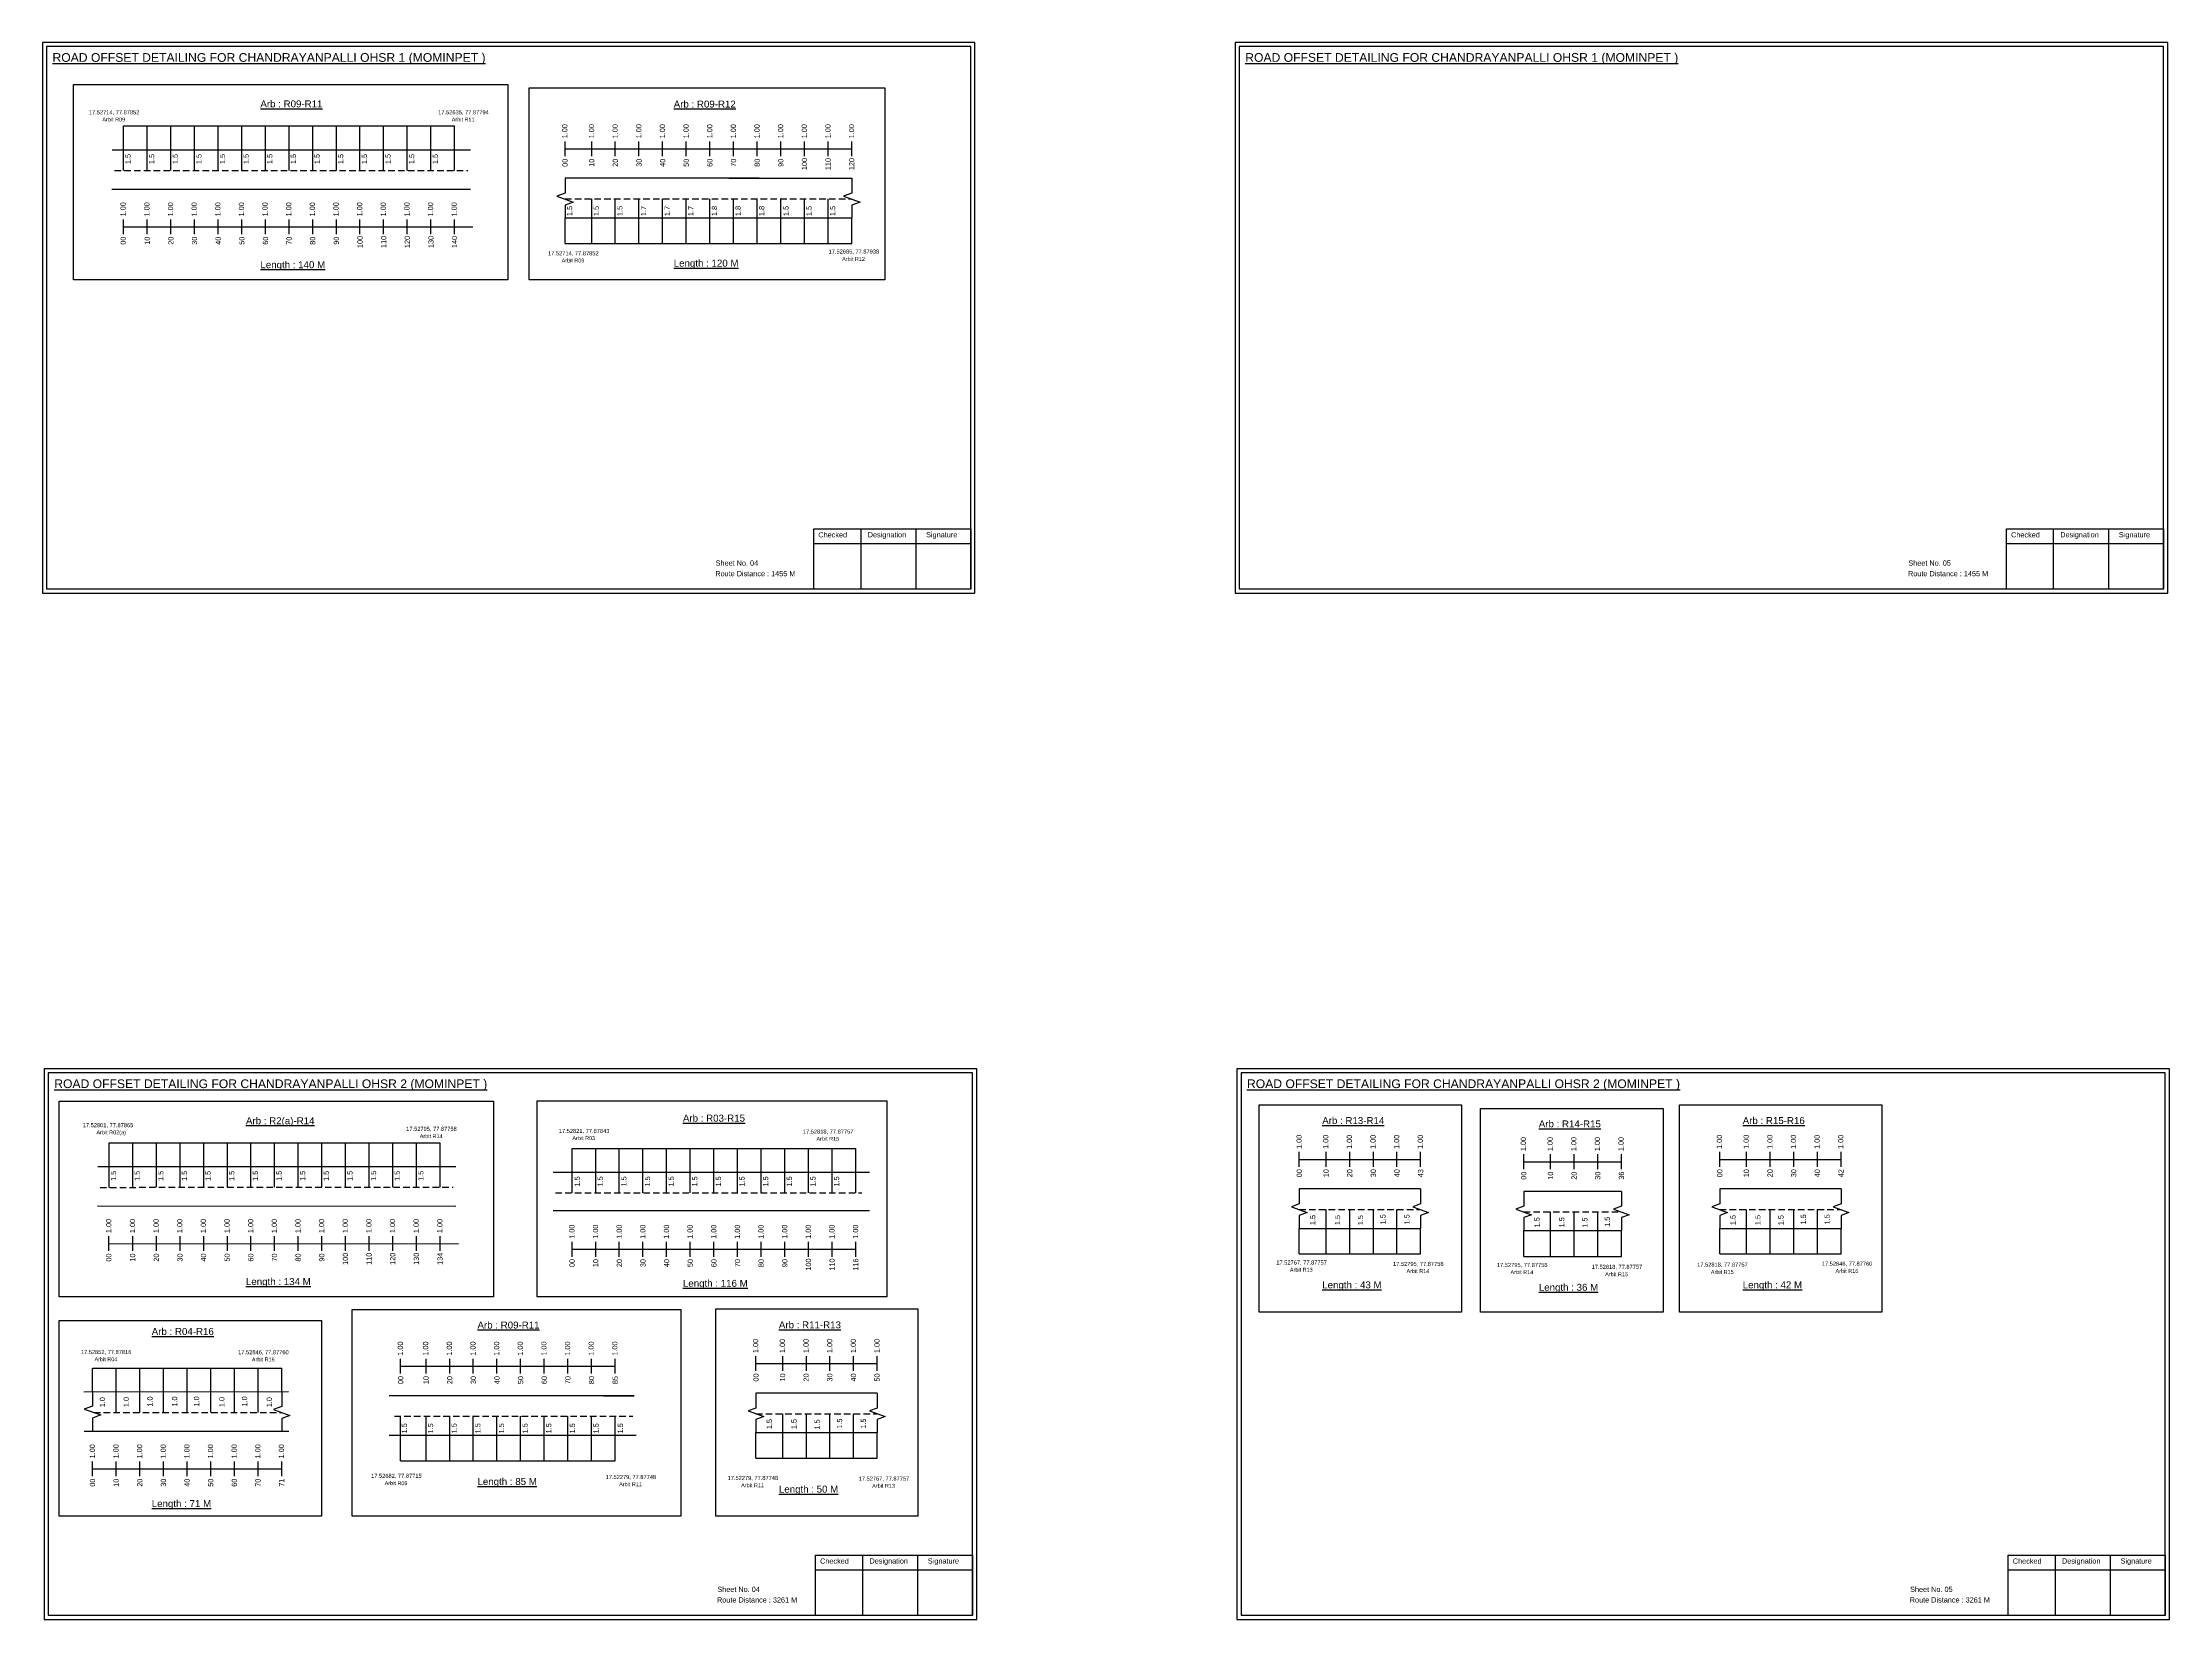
# Model space of a CAD drawing. Header units: inches. Extents: x -117 to 51867, y -12715 to 3423.
# Drawn here: x 8688 to 9912, y -2961 to -2054 of the extents above; entities that cross this region are included whole.
import ezdxf

# ---------------------------------------------------------------- set-up
doc = ezdxf.new("R2010")
doc.units = ezdxf.units.IN
doc.header["$MEASUREMENT"] = 0
doc.linetypes.add('DASHED2', pattern=[0.375, 0.25, -0.125])
doc.layers.add('PDF_Geometry', color=7, linetype='Continuous')
doc.layers.add('PDF_Text', color=5, linetype='Continuous')
doc.styles.add('PDF Arial', font='arial.ttf')
doc.styles.get("Standard").update_dxf_attribs({"font": 'arial.ttf'})

msp = doc.modelspace()

# ---------------------------------------------------------------- linework, layer by layer
at = {"color": 5}
for p, q in [((8734.5, -2101.9), (8924.9, -2101.9)), ((8988.5, -2169.5), (9153.4, -2169.5)), ((8726.2, -2686.8), (8916.6, -2686.8)), ((8992.5, -2690.1), (9155.7, -2690.1)), ((9410.9, -2750.7), (9480.7, -2750.7)), ((9540, -2752.1), (9596.2, -2752.1)), ((9652.8, -2750.7), (9722.6, -2750.7)), ((8716.7, -2816.4), (8825.5, -2816.4)), ((8893.9, -2869.7), (9017.3, -2869.7)), ((9098.3, -2868.2), (9168.1, -2868.2))]:
    msp.add_line(p, q, dxfattribs=at)
for p, q in [((8734.5, -2127.5), (8734.5, -2101.9)), ((8748.1, -2127.5), (8748.1, -2101.9)), ((8761.7, -2127.5), (8761.7, -2101.9)), ((8775.3, -2127.5), (8775.3, -2101.9)), ((8788.9, -2127.5), (8788.9, -2101.9)), ((8802.5, -2127.5), (8802.5, -2101.9)), ((8816.1, -2127.5), (8816.1, -2101.9)), ((8829.7, -2127.5), (8829.7, -2101.9)), ((8843.3, -2127.5), (8843.3, -2101.9)), ((8856.9, -2127.5), (8856.9, -2101.9)), ((8870.5, -2127.5), (8870.5, -2101.9)), ((8884.1, -2127.5), (8884.1, -2101.9)), ((8897.7, -2127.5), (8897.7, -2101.9)), ((8911.3, -2127.5), (8911.3, -2101.9)), ((8924.9, -2127.5), (8924.9, -2101.9)), ((8727.9, -2115.6), (8934, -2115.6)), ((8727.8, -2138.2), (8934, -2138.3)), ((9100.2, -2132), (8988.5, -2132)), ((9082.8, -2132), (9153.4, -2132)), ((9003.8, -2169.5), (9003.8, -2143.9)), ((9017.4, -2169.5), (9017.4, -2143.9)), ((9031, -2169.5), (9031, -2143.9)), ((9044.6, -2169.5), (9044.6, -2143.9)), ((9058.2, -2169.5), (9058.2, -2143.9)), ((9071.8, -2169.5), (9071.8, -2143.9)), ((9085.4, -2169.5), (9085.4, -2143.9)), ((9099, -2169.5), (9099, -2143.9)), ((9112.6, -2169.5), (9112.6, -2143.9)), ((9126.2, -2169.5), (9126.2, -2143.9)), ((9139.8, -2169.5), (9139.8, -2143.9)), ((8988.5, -2154.7), (9153.4, -2154.7)), ((8988.5, -2169.5), (8988.5, -2154.7)), ((9153.4, -2169.5), (9153.4, -2154.7)), ((8726.2, -2712.4), (8726.2, -2686.8)), ((8739.8, -2712.3), (8739.8, -2686.8)), ((8753.4, -2712.3), (8753.4, -2686.8)), ((8767, -2712.3), (8767, -2686.8)), ((8780.6, -2712.3), (8780.6, -2686.8)), ((8794.2, -2712.3), (8794.2, -2686.8)), ((8807.8, -2712.3), (8807.8, -2686.8)), ((8821.4, -2712.3), (8821.4, -2686.8)), ((8835, -2712.3), (8835, -2686.8)), ((8848.6, -2712.3), (8848.6, -2686.8)), ((8862.2, -2712.3), (8862.2, -2686.8)), ((8875.8, -2712.3), (8875.8, -2686.8)), ((8889.4, -2712.3), (8889.4, -2686.8)), ((8903, -2712.3), (8903, -2686.8)), ((8916.6, -2712.3), (8916.6, -2686.8)), ((8992.5, -2715.6), (8992.5, -2690.1)), ((9006.1, -2715.6), (9006.1, -2690.1)), ((9019.7, -2715.6), (9019.7, -2690.1)), ((9033.3, -2715.6), (9033.3, -2690.1)), ((9046.9, -2715.6), (9046.9, -2690.1)), ((9060.5, -2715.6), (9060.5, -2690.1)), ((9074.1, -2715.6), (9074.1, -2690.1)), ((9087.7, -2715.6), (9087.7, -2690.1)), ((9101.3, -2715.6), (9101.3, -2690.1)), ((9114.9, -2715.6), (9114.9, -2690.1)), ((9128.5, -2715.6), (9128.5, -2690.1)), ((9142.1, -2715.6), (9142.1, -2690.1)), ((9155.7, -2715.6), (9155.7, -2690.1)), ((8719.6, -2700.5), (8925.7, -2700.5)), ((8981.7, -2703.7), (9163.6, -2703.7)), ((9480.7, -2713.3), (9410.9, -2713.3)), ((9596.2, -2714.7), (9540, -2714.7)), ((9722.6, -2713.3), (9652.8, -2713.3)), ((8719.5, -2723.1), (8925.7, -2723.2)), ((9163.6, -2725.9), (8981.7, -2725.9)), ((9426.3, -2750.7), (9426.3, -2725.2)), ((9439.9, -2750.7), (9439.9, -2725.2)), ((9453.5, -2750.7), (9453.5, -2725.2)), ((9467.1, -2750.7), (9467.1, -2725.2)), ((9555.4, -2752.1), (9555.4, -2726.5)), ((9569, -2752.1), (9569, -2726.5)), ((9582.6, -2752.1), (9582.6, -2726.5)), ((9668.2, -2750.7), (9668.2, -2725.2)), ((9681.8, -2750.7), (9681.8, -2725.2)), ((9695.4, -2750.7), (9695.4, -2725.2)), ((9709, -2750.7), (9709, -2725.2)), ((9410.9, -2736), (9480.7, -2736)), ((9410.9, -2750.7), (9410.9, -2736)), ((9480.7, -2750.7), (9480.7, -2736)), ((9540, -2737.3), (9596.2, -2737.3)), ((9540, -2752.1), (9540, -2737.3)), ((9596.2, -2752.1), (9596.2, -2737.3)), ((9652.8, -2736), (9722.6, -2736)), ((9652.8, -2750.7), (9652.8, -2736)), ((9722.6, -2750.7), (9722.6, -2736)), ((8716.7, -2830), (8716.7, -2816.4)), ((8730.3, -2841.9), (8730.3, -2816.4)), ((8743.9, -2841.9), (8743.9, -2816.4)), ((8757.5, -2841.9), (8757.5, -2816.4)), ((8771.1, -2841.9), (8771.1, -2816.4)), ((8784.7, -2841.9), (8784.7, -2816.4)), ((8798.3, -2841.9), (8798.3, -2816.4)), ((8811.9, -2841.9), (8811.9, -2816.4)), ((8825.5, -2830), (8825.5, -2816.4)), ((8711.7, -2830), (8829.3, -2829.9)), ((9028.2, -2832.3), (8887.3, -2832.3)), ((9010.6, -2832.3), (9028.2, -2832.3)), ((9168.1, -2830.8), (9098.3, -2830.8)), ((8893.9, -2869.7), (8893.9, -2844.1)), ((8908.5, -2869.7), (8908.5, -2844.1)), ((8922.1, -2869.7), (8922.1, -2844.1)), ((8935.7, -2869.7), (8935.7, -2844.1)), ((8949.3, -2869.7), (8949.3, -2844.1)), ((8962.9, -2869.7), (8962.9, -2844.1)), ((8976.5, -2869.7), (8976.5, -2844.1)), ((8990.1, -2869.7), (8990.1, -2844.1)), ((9003.7, -2869.7), (9003.7, -2844.1)), ((9017.3, -2869.7), (9017.3, -2844.1)), ((9113.7, -2868.2), (9113.7, -2842.6)), ((9127.3, -2868.2), (9127.3, -2842.6)), ((9140.9, -2868.2), (9140.9, -2842.6)), ((9154.5, -2868.2), (9154.5, -2842.6)), ((8711.8, -2852.7), (8829.6, -2852.7)), ((8887.3, -2854.9), (8919.5, -2854.9)), ((8919.5, -2854.9), (9029.3, -2854.9)), ((9098.3, -2853.4), (9168.1, -2853.4)), ((9098.3, -2868.2), (9098.3, -2853.4)), ((9168.1, -2868.2), (9168.1, -2853.4))]:
    msp.add_line(p, q)
at = {"color": 217, "true_color": 0x93278f}
for p, q in [((8988.5, -2119.3), (8988.5, -2110.8)), ((8988.5, -2115.1), (9153.4, -2115.1)), ((9003.8, -2119.3), (9003.8, -2110.8)), ((9017.4, -2119.3), (9017.4, -2110.8)), ((9031, -2119.3), (9031, -2110.8)), ((9044.6, -2119.3), (9044.6, -2110.8)), ((9058.2, -2119.3), (9058.2, -2110.8)), ((9071.8, -2119.3), (9071.8, -2110.8)), ((9085.4, -2119.3), (9085.4, -2110.8)), ((9099, -2119.3), (9099, -2110.8)), ((9112.6, -2119.3), (9112.6, -2110.8)), ((9126.2, -2119.3), (9126.2, -2110.8)), ((9139.8, -2119.3), (9139.8, -2110.8)), ((9153.4, -2119.3), (9153.4, -2110.8)), ((8734.4, -2164.2), (8734.4, -2155.6)), ((8734.4, -2159.9), (8935.4, -2159.9)), ((8748.1, -2164.2), (8748.1, -2155.6)), ((8761.7, -2164.2), (8761.7, -2155.6)), ((8775.3, -2164.2), (8775.3, -2155.6)), ((8788.9, -2164.2), (8788.9, -2155.6)), ((8802.5, -2164.2), (8802.5, -2155.6)), ((8816.1, -2164.2), (8816.1, -2155.6)), ((8829.7, -2164.2), (8829.7, -2155.6)), ((8843.3, -2164.2), (8843.3, -2155.6)), ((8856.9, -2164.2), (8856.9, -2155.6)), ((8870.5, -2164.2), (8870.5, -2155.6)), ((8884.1, -2164.2), (8884.1, -2155.6)), ((8897.7, -2164.2), (8897.7, -2155.6)), ((8911.3, -2164.2), (8911.3, -2155.6)), ((8924.9, -2164.2), (8924.9, -2155.6)), ((9410.9, -2700.6), (9410.9, -2692)), ((9410.9, -2696.3), (9480.7, -2696.3)), ((9426.3, -2700.6), (9426.3, -2692)), ((9439.9, -2700.6), (9439.9, -2692)), ((9453.5, -2700.6), (9453.5, -2692)), ((9467.1, -2700.6), (9467.1, -2692)), ((9480.7, -2700.6), (9480.7, -2692)), ((9540, -2701.9), (9540, -2693.4)), ((9540, -2697.7), (9596.2, -2697.7)), ((9555.4, -2701.9), (9555.4, -2693.4)), ((9569, -2701.9), (9569, -2693.4)), ((9582.6, -2701.9), (9582.6, -2693.4)), ((9596.2, -2701.9), (9596.2, -2693.4)), ((9652.8, -2700.6), (9652.8, -2692)), ((9652.8, -2696.3), (9722.6, -2696.3)), ((9668.2, -2700.6), (9668.2, -2692)), ((9681.8, -2700.6), (9681.8, -2692)), ((9695.4, -2700.6), (9695.4, -2692)), ((9709, -2700.6), (9709, -2692)), ((9722.6, -2700.6), (9722.6, -2692)), ((8726.1, -2749), (8726.1, -2740.5)), ((8739.8, -2749), (8739.8, -2740.5)), ((8753.4, -2749), (8753.4, -2740.5)), ((8767, -2749), (8767, -2740.5)), ((8780.6, -2749), (8780.6, -2740.5)), ((8794.2, -2749), (8794.2, -2740.5)), ((8807.8, -2749), (8807.8, -2740.5)), ((8821.4, -2749), (8821.4, -2740.5)), ((8835, -2749), (8835, -2740.5)), ((8848.6, -2749), (8848.6, -2740.5)), ((8862.2, -2749), (8862.2, -2740.5)), ((8875.8, -2749), (8875.8, -2740.5)), ((8889.4, -2749), (8889.4, -2740.5)), ((8903, -2749), (8903, -2740.5)), ((8916.6, -2749), (8916.6, -2740.5)), ((8726.1, -2744.8), (8927.1, -2744.7)), ((8992.5, -2752.3), (8992.5, -2743.7)), ((8992.5, -2748), (9155.7, -2748)), ((9006.1, -2752.3), (9006.1, -2743.7)), ((9019.7, -2752.3), (9019.7, -2743.7)), ((9033.3, -2752.3), (9033.3, -2743.7)), ((9046.9, -2752.3), (9046.9, -2743.7)), ((9060.5, -2752.3), (9060.5, -2743.7)), ((9074.1, -2752.3), (9074.1, -2743.7)), ((9087.7, -2752.3), (9087.7, -2743.7)), ((9101.3, -2752.3), (9101.3, -2743.7)), ((9114.9, -2752.3), (9114.9, -2743.7)), ((9128.5, -2752.3), (9128.5, -2743.7)), ((9142.1, -2752.3), (9142.1, -2743.7)), ((9155.7, -2752.3), (9155.7, -2743.7)), ((8893.9, -2819.5), (8893.9, -2811)), ((8908.5, -2819.5), (8908.5, -2811)), ((8922.1, -2819.5), (8922.1, -2811)), ((8935.7, -2819.5), (8935.7, -2811)), ((8949.3, -2819.5), (8949.3, -2811)), ((8962.9, -2819.5), (8962.9, -2811)), ((8976.5, -2819.5), (8976.5, -2811)), ((8990.1, -2819.5), (8990.1, -2811)), ((9003.7, -2819.5), (9003.7, -2811)), ((9017.3, -2819.5), (9017.3, -2811)), ((9098.3, -2818), (9098.3, -2809.5)), ((9098.3, -2813.8), (9168.1, -2813.8)), ((9113.7, -2818), (9113.7, -2809.5)), ((9127.3, -2818), (9127.3, -2809.5)), ((9140.9, -2818), (9140.9, -2809.5)), ((9154.5, -2818), (9154.5, -2809.5)), ((9168.1, -2818), (9168.1, -2809.5)), ((8893.9, -2815.3), (9017.3, -2815.2)), ((8716.7, -2878.6), (8716.7, -2870)), ((8716.7, -2874.3), (8825.5, -2874.3)), ((8730.3, -2878.6), (8730.3, -2870)), ((8743.9, -2878.6), (8743.9, -2870)), ((8757.5, -2878.6), (8757.5, -2870)), ((8771.1, -2878.6), (8771.1, -2870)), ((8784.7, -2878.6), (8784.7, -2870)), ((8798.3, -2878.6), (8798.3, -2870)), ((8811.9, -2878.6), (8811.9, -2870)), ((8825.5, -2878.6), (8825.5, -2870))]:
    msp.add_line(p, q, dxfattribs=at)
at = {"linetype": 'DASHED2', "ltscale": 15}
for p, q in [((8729.3, -2127.5), (8932.5, -2127.5)), ((8988.5, -2143.9), (9153.4, -2143.9)), ((8721, -2712.4), (8924.2, -2712.3)), ((8982.9, -2715.6), (9159.3, -2715.6)), ((9410.9, -2725.2), (9480.7, -2725.2)), ((9540, -2726.5), (9596.2, -2726.5)), ((9652.8, -2725.2), (9722.6, -2725.2)), ((8717.4, -2841.9), (8825.5, -2841.9)), ((8890.3, -2844.1), (9027.4, -2844.1)), ((9098.3, -2842.6), (9168.1, -2842.6))]:
    msp.add_line(p, q, dxfattribs=at)
for points in [[(8705.7, -2078), (8955.6, -2078), (8955.6, -2190.4), (8705.7, -2190.4)], [(8967.9, -2079.9), (9172.4, -2079.9), (9172.4, -2190.4), (8967.9, -2190.4)], [(8697.4, -2662.9), (8947.3, -2662.9), (8947.3, -2775.3), (8697.4, -2775.3)], [(8972.4, -2662.6), (9173.7, -2662.6), (9173.7, -2775.3), (8972.4, -2775.3)], [(9387.8, -2664.9), (9504.2, -2664.9), (9504.2, -2784.1), (9387.8, -2784.1)], [(9515.1, -2667.1), (9620.3, -2667.1), (9620.3, -2784.1), (9515.1, -2784.1)], [(9629.7, -2664.9), (9746, -2664.9), (9746, -2784.1), (9629.7, -2784.1)], [(8697.4, -2788.9), (8848.3, -2788.9), (8848.3, -2901.6), (8697.4, -2901.6)], [(8866.1, -2782.7), (9055, -2782.7), (9055, -2901.6), (8866.1, -2901.6)], [(9075.2, -2782.3), (9191.5, -2782.3), (9191.5, -2901.6), (9075.2, -2901.6)]]:
    msp.add_lwpolyline(points, close=True)
at = {"linetype": 'Continuous'}
for points in [[(8988.5, -2132), (8988.5, -2140.5), (8983.7, -2142.2), (8993.2, -2145.7), (8988.5, -2147.4), (8988.5, -2154.7)], [(9153.4, -2132), (9153.4, -2140.5), (9148.7, -2142.2), (9158.2, -2145.7), (9153.4, -2147.4), (9153.4, -2154.7)], [(9410.9, -2713.3), (9410.9, -2721.9), (9406.4, -2723.6), (9415.4, -2726.8), (9410.9, -2728.5), (9410.9, -2736)], [(9480.7, -2713.3), (9480.7, -2721.9), (9476.2, -2723.6), (9485.2, -2726.8), (9480.7, -2728.5), (9480.7, -2736)], [(9540, -2714.7), (9540, -2723.3), (9535.5, -2724.9), (9544.5, -2728.2), (9540, -2729.8), (9540, -2737.3)], [(9596.2, -2714.7), (9596.2, -2723.3), (9591.7, -2724.9), (9600.7, -2728.2), (9596.2, -2729.8), (9596.2, -2737.3)], [(9596.2, -2714.7), (9596.2, -2723.3), (9591.7, -2724.9), (9600.7, -2728.2), (9596.2, -2729.8), (9596.2, -2737.3)], [(9652.8, -2713.3), (9652.8, -2721.9), (9648.3, -2723.6), (9657.3, -2726.8), (9652.8, -2728.5), (9652.8, -2736)], [(9722.6, -2713.3), (9722.6, -2721.9), (9718.1, -2723.6), (9727.1, -2726.8), (9722.6, -2728.5), (9722.6, -2736)], [(8716.6, -2829.7), (8716.6, -2838.2), (8711.9, -2839.9), (8721.4, -2843.3), (8716.6, -2845.1), (8716.6, -2852.4)], [(8825.5, -2830), (8825.5, -2838.4), (8820.7, -2840.2), (8830.2, -2843.6), (8825.5, -2845.3), (8825.5, -2852.7)], [(9098.3, -2830.8), (9098.3, -2839.4), (9093.8, -2841), (9102.8, -2844.3), (9098.3, -2845.9), (9098.3, -2853.4)], [(9168.1, -2830.8), (9168.1, -2839.4), (9163.6, -2841), (9172.6, -2844.3), (9168.1, -2845.9), (9168.1, -2853.4)]]:
    msp.add_lwpolyline(points, dxfattribs=at)
at = {"layer": 'PDF_Geometry'}
for points in [[(8687.9, -2053.9), (8687.9, -2370.6), (9224.3, -2370.6), (9224.3, -2053.9)], [(9374.1, -2053.9), (9374.1, -2370.6), (9910.5, -2370.6), (9910.5, -2053.9)], [(8690.2, -2056.2), (8690.2, -2368.2), (9221.9, -2368.2), (9221.9, -2056.2)], [(9376.4, -2056.2), (9376.4, -2368.2), (9908.1, -2368.2), (9908.1, -2056.2)], [(8688.9, -2644.2), (8688.9, -2960.9), (9225.3, -2960.9), (9225.3, -2644.2)], [(8691.2, -2646.6), (8691.2, -2958.5), (9222.9, -2958.5), (9222.9, -2646.6)], [(9375, -2644.2), (9375, -2960.9), (9911.5, -2960.9), (9911.5, -2644.2)], [(9377.4, -2646.6), (9377.4, -2958.5), (9909.1, -2958.5), (9909.1, -2646.6)]]:
    msp.add_lwpolyline(points, close=True, dxfattribs=at)
at = {"layer": 'PDF_Geometry', "color": 242, "true_color": 0xcc1f26}
for points in [[(9221.9, -2368.3), (9131.6, -2368.3), (9131.6, -2333.7), (9221.9, -2333.7)], [(9908.1, -2368.3), (9817.8, -2368.3), (9817.8, -2333.7), (9908.1, -2333.7)], [(9222.9, -2958.6), (9132.6, -2958.6), (9132.6, -2924), (9222.9, -2924)], [(9909.1, -2958.6), (9818.8, -2958.6), (9818.8, -2924), (9909.1, -2924)]]:
    msp.add_lwpolyline(points, close=True, dxfattribs=at)
for points in [[(9158.6, -2333.7), (9158.6, -2368.3)], [(9190.3, -2333.7), (9190.3, -2368.3)], [(9844.7, -2333.7), (9844.7, -2368.3)], [(9876.5, -2333.7), (9876.5, -2368.3)], [(9131.6, -2342.1), (9221.9, -2342.1)], [(9817.8, -2342.1), (9908.1, -2342.1)], [(9159.6, -2924), (9159.6, -2958.6)], [(9191.3, -2924), (9191.3, -2958.6)], [(9845.7, -2924), (9845.7, -2958.6)], [(9877.5, -2924), (9877.5, -2958.6)], [(9132.6, -2932.4), (9222.9, -2932.4)], [(9818.8, -2932.4), (9909.1, -2932.4)]]:
    msp.add_lwpolyline(points, dxfattribs=at)

# ---------------------------------------------------------------- texts
at = {"color": 242, "true_color": 0xcd2027}
for s, height, p in [('%%UROAD OFFSET DETAILING FOR CHANDRAYANPALLI OHSR 1 (MOMINPET )', 5, (8693.6, -2065)), ('%%UROAD OFFSET DETAILING FOR CHANDRAYANPALLI OHSR 1 (MOMINPET )', 5, (9379.8, -2065)), ('%%UArb : R09-R11', 4, (8813.2, -2091.2)), ('%%UArb : R09-R12', 4, (9051, -2091.3)), ('%%ULength : 140 M', 4, (8813.2, -2183.7)), ('%%ULength : 120 M', 4, (9051, -2182.8)), ('%%UROAD OFFSET DETAILING FOR CHANDRAYANPALLI OHSR 2 (MOMINPET )', 5, (8694.6, -2655.3)), ('%%UROAD OFFSET DETAILING FOR CHANDRAYANPALLI OHSR 2 (MOMINPET )', 5, (9380.8, -2655.3)), ('%%UArb : R2(a)-R14', 4, (8804.9, -2676.1)), ('%%UArb : R03-R15', 4, (9056.3, -2674.6)), ('%%UArb : R13-R14', 4, (9424.1, -2676)), ('%%UArb : R14-R15', 4, (9548.7, -2677.9)), ('%%UArb : R15-R16', 4, (9666, -2676)), ('%%ULength : 134 M', 4, (8804.9, -2768.6)), ('%%ULength : 116 M', 4, (9056.3, -2769.6)), ('%%ULength : 43 M', 4, (9424.1, -2770.5)), ('%%ULength : 36 M', 4, (9548.7, -2771.9)), ('%%ULength : 42 M', 4, (9666, -2770.5)), ('%%UArb : R09-R11', 4, (8938.1, -2793.6)), ('%%UArb : R11-R13', 4, (9111.5, -2793.5)), ('%%UArb : R04-R16', 4, (8750.7, -2797.3)), ('%%ULength : 85 M', 4, (8938.1, -2883.6)), ('%%ULength : 50 M', 4, (9111.5, -2888)), ('%%ULength : 71 M', 4, (8750.7, -2896.3))]:
    msp.add_text(s, height=height, dxfattribs=at).set_placement(p)
at = {"color": 5}
for s, height, p in [('17.52714, 77.87852', 2.34, (8714.5, -2095.2)), ('Arbit R09', 2.25, (8722.3, -2099.3)), ('17.52635, 77.87794', 2.34, (8915.5, -2095.2)), ('Arbit R11', 2.25, (8923.3, -2099.3)), ('17.52714, 77.87852', 2.34, (8978.7, -2176.3)), ('Arbit R09', 2.25, (8986.5, -2180.4)), ('17.52685, 77.87938', 2.34, (9140.1, -2175.3)), ('Arbit R12', 2.25, (9147.9, -2179.5)), ('17.52801, 77.87865', 2.34, (8711, -2677.8)), ('Arbit R02(a)', 2.246, (8718.9, -2681.9)), ('17.52795, 77.87758', 2.34, (8897.1, -2679.9)), ('17.52821, 77.87843', 2.34, (8984.9, -2681.1)), ('17.52818, 77.87757', 2.34, (9125.3, -2681.5)), ('Arbit R14', 2.25, (8904.9, -2684.1)), ('Arbit R03', 2.25, (8992.7, -2685.2)), ('Arbit R15', 2.25, (9133.1, -2685.6)), ('17.52767, 77.87757', 2.34, (9397.7, -2756.8)), ('Arbit R13', 2.25, (9405.5, -2760.9)), ('17.52795, 77.87758', 2.34, (9464.8, -2757.6)), ('Arbit R14', 2.25, (9472.6, -2761.7)), ('17.52795, 77.87758', 2.34, (9524.6, -2758.2)), ('Arbit R14', 2.25, (9532.4, -2762.3)), ('17.52818, 77.87757', 2.34, (9579.1, -2759.3)), ('Arbit R15', 2.25, (9586.9, -2763.5)), ('17.52818, 77.87757', 2.34, (9639.8, -2758)), ('Arbit R15', 2.25, (9647.7, -2762.2)), ('17.52846, 77.87760', 2.34, (9711.5, -2757.5)), ('Arbit R16', 2.25, (9719.4, -2761.6)), ('17.52852, 77.87816', 2.34, (8709.9, -2808.3)), ('Arbit R04', 2.25, (8717.8, -2812.4)), ('17.52846, 77.87760', 2.34, (8800.4, -2808.4)), ('Arbit R16', 2.25, (8808.3, -2812.5)), ('17.52682, 77.87715', 2.34, (8876.9, -2879.5)), ('Arbit R09', 2.25, (8884.7, -2883.7)), ('17.52279, 77.87748', 2.34, (9011.8, -2880.2)), ('Arbit R11', 2.25, (9019.6, -2884.3)), ('17.52279, 77.87748', 2.34, (9082, -2880.7)), ('Arbit R11', 2.25, (9089.8, -2884.9)), ('17.52767, 77.87757', 2.34, (9157.4, -2881.1)), ('Arbit R13', 2.25, (9165.2, -2885.2))]:
    msp.add_text(s, height=height, dxfattribs=at).set_placement(p)
at = {"color": 217, "true_color": 0x93278f}
for s, p in [('1.00', (8989.8, -2109)), ('1.00', (9005.2, -2109)), ('1.00', (9018.8, -2109)), ('1.00', (9032.4, -2109)), ('1.00', (9046, -2109)), ('1.00', (9059.6, -2109)), ('1.00', (9073.2, -2109)), ('1.00', (9086.8, -2109)), ('1.00', (9100.4, -2109)), ('1.00', (9114, -2109)), ('1.00', (9127.6, -2109)), ('1.00', (9141.2, -2109)), ('1.00', (9154.8, -2109)), ('00', (8989.9, -2125.4)), ('10', (9005.3, -2125.4)), ('20', (9018.9, -2125.4)), ('30', (9032.5, -2125.4)), ('40', (9046.1, -2125.4)), ('50', (9059.7, -2125.4)), ('60', (9073.3, -2125.4)), ('70', (9086.9, -2125.4)), ('80', (9100.5, -2125.4)), ('90', (9114.1, -2125.4)), ('100', (9127.7, -2127.3)), ('110', (9141.3, -2127.3)), ('120', (9154.9, -2127.3)), ('1.00', (8735.7, -2153.9)), ('1.00', (8749.4, -2153.9)), ('1.00', (8763, -2153.9)), ('1.00', (8776.6, -2153.9)), ('1.00', (8790.2, -2153.9)), ('1.00', (8803.8, -2153.9)), ('1.00', (8817.4, -2153.9)), ('1.00', (8831, -2153.9)), ('1.00', (8844.6, -2153.9)), ('1.00', (8858.2, -2153.9)), ('1.00', (8871.8, -2153.9)), ('1.00', (8885.4, -2153.9)), ('1.00', (8899, -2153.9)), ('1.00', (8912.6, -2153.9)), ('1.00', (8926.2, -2153.9)), ('00', (8735.8, -2170.2)), ('10', (8749.6, -2170.2)), ('20', (8763.2, -2170.2)), ('30', (8776.8, -2170.2)), ('40', (8790.4, -2170.2)), ('50', (8804, -2170.2)), ('60', (8817.6, -2170.2)), ('70', (8831.2, -2170.2)), ('80', (8844.8, -2170.2)), ('90', (8858.4, -2170.2)), ('100', (8872, -2172.1)), ('110', (8885.6, -2172.1)), ('120', (8899.2, -2172.1)), ('130', (8912.8, -2172.1)), ('140', (8926.4, -2172.1)), ('1.00', (9412.3, -2690.3)), ('1.00', (9427.6, -2690.3)), ('1.00', (9441.2, -2690.3)), ('1.00', (9454.8, -2690.3)), ('1.00', (9468.4, -2690.3)), ('1.00', (9482, -2690.3)), ('1.00', (9541.3, -2691.6)), ('1.00', (9556.7, -2691.6)), ('1.00', (9570.3, -2691.6)), ('1.00', (9583.9, -2691.6)), ('1.00', (9597.5, -2691.6)), ('1.00', (9654.1, -2690.3)), ('1.00', (9669.5, -2690.3)), ('1.00', (9683.1, -2690.3)), ('1.00', (9696.7, -2690.3)), ('1.00', (9710.3, -2690.3)), ('1.00', (9723.9, -2690.3)), ('00', (9412.4, -2706.6)), ('10', (9427.8, -2706.6)), ('20', (9441.4, -2706.6)), ('30', (9455, -2706.6)), ('40', (9468.6, -2706.6)), ('43', (9482.2, -2706.6)), ('00', (9541.5, -2708)), ('10', (9556.9, -2708)), ('20', (9570.5, -2708)), ('30', (9584.1, -2708)), ('36', (9597.7, -2708)), ('00', (9654.3, -2706.6)), ('10', (9669.6, -2706.6)), ('20', (9683.2, -2706.6)), ('30', (9696.8, -2706.6)), ('40', (9710.4, -2706.6)), ('42', (9724, -2706.6)), ('1.00', (8727.4, -2738.7)), ('1.00', (8741.1, -2738.7)), ('1.00', (8754.7, -2738.7)), ('1.00', (8768.3, -2738.7)), ('1.00', (8781.9, -2738.7)), ('1.00', (8795.5, -2738.7)), ('1.00', (8809.1, -2738.7)), ('1.00', (8822.7, -2738.7)), ('1.00', (8836.3, -2738.7)), ('1.00', (8849.9, -2738.7)), ('1.00', (8863.5, -2738.7)), ('1.00', (8877.1, -2738.7)), ('1.00', (8890.7, -2738.7)), ('1.00', (8904.3, -2738.7)), ('1.00', (8917.9, -2738.7)), ('1.00', (8993.9, -2742)), ('1.00', (9007.5, -2742)), ('1.00', (9021.1, -2742)), ('1.00', (9034.7, -2742)), ('1.00', (9048.3, -2742)), ('1.00', (9061.9, -2742)), ('1.00', (9075.5, -2742)), ('1.00', (9089.1, -2742)), ('1.00', (9102.7, -2742)), ('1.00', (9116.3, -2742)), ('1.00', (9129.9, -2742)), ('1.00', (9143.5, -2742)), ('1.00', (9157.1, -2742)), ('00', (8727.5, -2755.1)), ('10', (8741.2, -2755.1)), ('20', (8754.8, -2755.1)), ('30', (8768.4, -2755.1)), ('40', (8782, -2755.1)), ('50', (8795.6, -2755.1)), ('60', (8809.2, -2755.1)), ('70', (8822.8, -2755.1)), ('80', (8836.4, -2755.1)), ('90', (8850, -2755.1)), ('100', (8863.6, -2757)), ('110', (8877.2, -2757)), ('120', (8890.8, -2757)), ('130', (8904.4, -2757)), ('134', (8918, -2757)), ('00', (8994, -2758.3)), ('10', (9007.6, -2758.3)), ('20', (9021.2, -2758.3)), ('30', (9034.8, -2758.3)), ('40', (9048.4, -2758.3)), ('50', (9062, -2758.3)), ('60', (9075.6, -2758.3)), ('70', (9089.2, -2758.3)), ('80', (9102.8, -2758.3)), ('90', (9116.4, -2758.3)), ('100', (9130, -2760.3)), ('110', (9143.6, -2760.3)), ('116', (9157.2, -2760.3)), ('1.00', (8895.2, -2809.2)), ('1.00', (8909.8, -2809.2)), ('1.00', (8923.4, -2809.2)), ('1.00', (8937, -2809.2)), ('1.00', (8950.6, -2809.2)), ('1.00', (8964.2, -2809.2)), ('1.00', (8977.8, -2809.2)), ('1.00', (8991.4, -2809.2)), ('1.00', (9005, -2809.2)), ('1.00', (9018.6, -2809.2)), ('1.00', (9099.6, -2807.7)), ('1.00', (9115, -2807.7)), ('1.00', (9128.6, -2807.7)), ('1.00', (9142.2, -2807.7)), ('1.00', (9155.8, -2807.7)), ('1.00', (9169.4, -2807.7)), ('00', (8895.4, -2825.6)), ('10', (8910, -2825.6)), ('20', (8923.6, -2825.6)), ('30', (8937.2, -2825.6)), ('40', (8950.8, -2825.6)), ('50', (8964.4, -2825.6)), ('60', (8978, -2825.6)), ('70', (8991.6, -2825.6)), ('80', (9005.2, -2825.6)), ('85', (9018.8, -2825.6)), ('00', (9099.8, -2824.1)), ('10', (9115.1, -2824.1)), ('20', (9128.7, -2824.1)), ('30', (9142.3, -2824.1)), ('40', (9155.9, -2824.1)), ('50', (9169.5, -2824.1)), ('1.00', (8718, -2868.3)), ('1.00', (8731.6, -2868.3)), ('1.00', (8745.2, -2868.3)), ('1.00', (8758.8, -2868.3)), ('1.00', (8772.4, -2868.3)), ('1.00', (8786, -2868.3)), ('1.00', (8799.6, -2868.3)), ('1.00', (8813.2, -2868.3)), ('1.00', (8826.8, -2868.3)), ('00', (8718.1, -2884.6)), ('10', (8731.7, -2884.6)), ('20', (8745.3, -2884.6)), ('30', (8758.9, -2884.6)), ('40', (8772.5, -2884.6)), ('50', (8786.1, -2884.6)), ('60', (8799.7, -2884.6)), ('70', (8813.3, -2884.6)), ('71', (8826.9, -2884.6))]:
    msp.add_text(s, height=3, rotation=90, dxfattribs=at).set_placement(p)
for s, p in [('1.5', (8738.5, -2123.8)), ('1.5', (8752.1, -2123.8)), ('1.5', (8765.7, -2123.8)), ('1.5', (8779.3, -2123.8)), ('1.5', (8792.9, -2123.8)), ('1.5', (8806.5, -2123.8)), ('1.5', (8820.1, -2123.8)), ('1.5', (8833.7, -2123.8)), ('1.5', (8847.3, -2123.8)), ('1.5', (8860.9, -2123.8)), ('1.5', (8874.5, -2123.8)), ('1.5', (8888.1, -2123.8)), ('1.5', (8901.7, -2123.8)), ('1.5', (8915.3, -2123.8)), ('1.5', (8992.6, -2153.7)), ('1.5', (9007.9, -2153.7)), ('1.5', (9021.5, -2153.7)), ('1.7', (9035.1, -2153.7)), ('1.7', (9048.7, -2153.7)), ('1.7', (9062.3, -2153.7)), ('1.8', (9075.9, -2153.7)), ('1.8', (9089.5, -2153.7)), ('1.8', (9103.1, -2153.7)), ('1.5', (9117.1, -2153.7)), ('1.5', (9130.3, -2153.7)), ('1.5', (9143.9, -2153.7)), ('1.5', (8730.2, -2708.7)), ('1.5', (8743.8, -2708.7)), ('1.5', (8757.4, -2708.7)), ('1.5', (8771, -2708.7)), ('1.5', (8784.6, -2708.7)), ('1.5', (8798.2, -2708.7)), ('1.5', (8811.8, -2708.7)), ('1.5', (8825.4, -2708.7)), ('1.5', (8839, -2708.7)), ('1.5', (8852.6, -2708.7)), ('1.5', (8866.2, -2708.7)), ('1.5', (8879.8, -2708.7)), ('1.5', (8893.4, -2708.7)), ('1.5', (8907, -2708.7)), ('1.5', (8997, -2711.9)), ('1.5', (9010.2, -2711.9)), ('1.5', (9023.8, -2711.9)), ('1.5', (9037.4, -2711.9)), ('1.5', (9051, -2711.9)), ('1.5', (9064.6, -2711.9)), ('1.5', (9078.2, -2711.9)), ('1.5', (9091.8, -2711.9)), ('1.5', (9105.4, -2711.9)), ('1.5', (9119, -2711.9)), ('1.5', (9132.6, -2711.9)), ('1.5', (9146.2, -2711.9)), ('1.5', (9420.1, -2734.1)), ('1.5', (9434.4, -2734.1)), ('1.5', (9447.6, -2734.2)), ('1.5', (9460.5, -2733.7)), ('1.5', (9474.3, -2733.7)), ('1.5', (9661.9, -2734.1)), ('1.5', (9676.2, -2734.1)), ('1.5', (9689.5, -2734.2)), ('1.5', (9702.4, -2733.7)), ('1.5', (9716.1, -2733.7)), ('1.5', (9549.2, -2735.4)), ('1.5', (9563.4, -2735.4)), ('1.5', (9576.7, -2735.6)), ('1.5', (9589.6, -2735.1)), ('1.0', (8723.8, -2838.9)), ('1.0', (8737.5, -2838.8)), ('1.0', (8751.2, -2838.5)), ('1.0', (8765.4, -2838.5)), ('1.0', (8778, -2838.4)), ('1.0', (8792.5, -2838.8)), ('1.0', (8805.6, -2838.4)), ('1.0', (8819.8, -2838.9)), ('1.5', (8897.5, -2853.9)), ('1.5', (8912.6, -2853.9)), ('1.5', (8926.2, -2853.9)), ('1.5', (8939.8, -2853.9)), ('1.5', (8953.4, -2853.9)), ('1.5', (8967, -2853.9)), ('1.5', (8980.6, -2853.9)), ('1.5', (8994.2, -2853.9)), ('1.5', (9007.8, -2853.9)), ('1.5', (9021.8, -2853.9)), ('1.5', (9107.5, -2851.5)), ('1.5', (9121.7, -2851.5)), ('1.5', (9135, -2851.7)), ('1.5', (9147.9, -2851.2)), ('1.5', (9161.6, -2851.2))]:
    msp.add_text(s, height=3, rotation=90).set_placement(p)
for s, p in [('Route Distance : 1455 M', (9074.9, -2360.9)), ('Sheet No. 04', (9075.1, -2354.8)), ('Route Distance : 1455 M', (9761.1, -2360.9)), ('Sheet No. 05', (9761.3, -2354.8)), ('Route Distance : 3261 M', (9075.9, -2951.2)), ('Sheet No. 04', (9076.1, -2945.1)), ('Sheet No. 05', (9762.3, -2945.1)), ('Route Distance : 3261 M', (9762.1, -2951.2))]:
    msp.add_text(s, height=3).set_placement(p)
at = {"layer": 'PDF_Text', "color": 7, "attachment_point": 7, "style": 'PDF Arial'}
for s, insert, char_height in [('Checked', (9134.2, -2338.6), 3), ('Designation', (9162.6, -2339.4), 3.001), ('Signature', (9196.2, -2339.4), 3), ('Checked', (9820.4, -2338.6), 3), ('Designation', (9848.7, -2339.4), 3.001), ('Signature', (9882.4, -2339.4), 3), ('Checked', (9135.2, -2928.9), 3), ('Designation', (9163.6, -2929.7), 3.001), ('Signature', (9197.2, -2929.7), 3), ('Checked', (9821.4, -2928.9), 3), ('Designation', (9849.7, -2929.7), 3.001), ('Signature', (9883.4, -2929.7), 3)]:
    msp.add_mtext(s, dxfattribs=dict(at, insert=insert, char_height=char_height))

doc.saveas('drawing.dxf')
